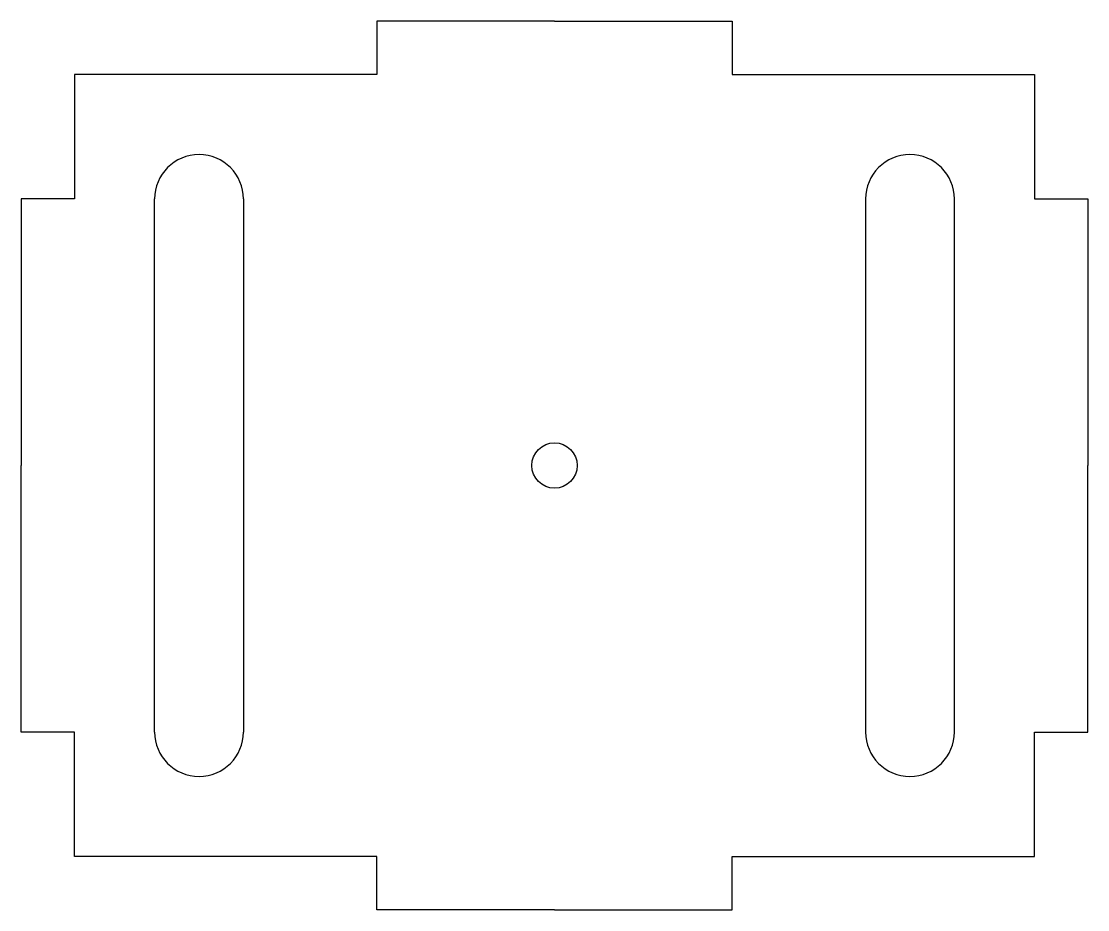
# Model space of a CAD drawing. Extents: x -60 to 60, y -50 to 50.
import ezdxf

# ---------------------------------------------------------------- set-up
doc = ezdxf.new("R2010")
doc.units = 0
doc.header["$MEASUREMENT"] = 0
doc.layers.add('VISIBLE', color=7, linetype='CONTINUOUS')

msp = doc.modelspace()

# ---------------------------------------------------------------- linework, layer by layer
at = {"layer": 'VISIBLE'}
for p, q in [((0, 50), (-20, 50)), ((-20, 50), (-20, 44)), ((0, 50), (20, 50)), ((20, 50), (20, 44)), ((-54, 44), (-54, 30)), ((-20, 44), (-54, 44)), ((20, 44), (54, 44)), ((54, 44), (54, 30)), ((-60, 30), (-60, 0)), ((-54, 30), (-60, 30)), ((-45, -30), (-45, 30)), ((-35, 30), (-35, -30)), ((35, 30), (35, -30)), ((45, -30), (45, 30)), ((54, 30), (60, 30)), ((60, 30), (60, 0)), ((-60, -30), (-60, 0)), ((60, -30), (60, 0)), ((-54, -30), (-60, -30)), ((-54, -44), (-54, -30)), ((54, -44), (54, -30)), ((54, -30), (60, -30)), ((-20, -44), (-54, -44)), ((-20, -50), (-20, -44)), ((20, -44), (54, -44)), ((20, -50), (20, -44)), ((0, -50), (-20, -50)), ((0, -50), (20, -50))]:
    msp.add_line(p, q, dxfattribs=at)
msp.add_circle((0, 0), 2.55, dxfattribs=at)
for centre, start, end in [((-40, 30), 0, 180), ((40, 30), 0, 180), ((-40, -30), 180, 0), ((40, -30), 180, 0)]:
    msp.add_arc(centre, 5, start, end, dxfattribs=at)

doc.saveas('drawing.dxf')
